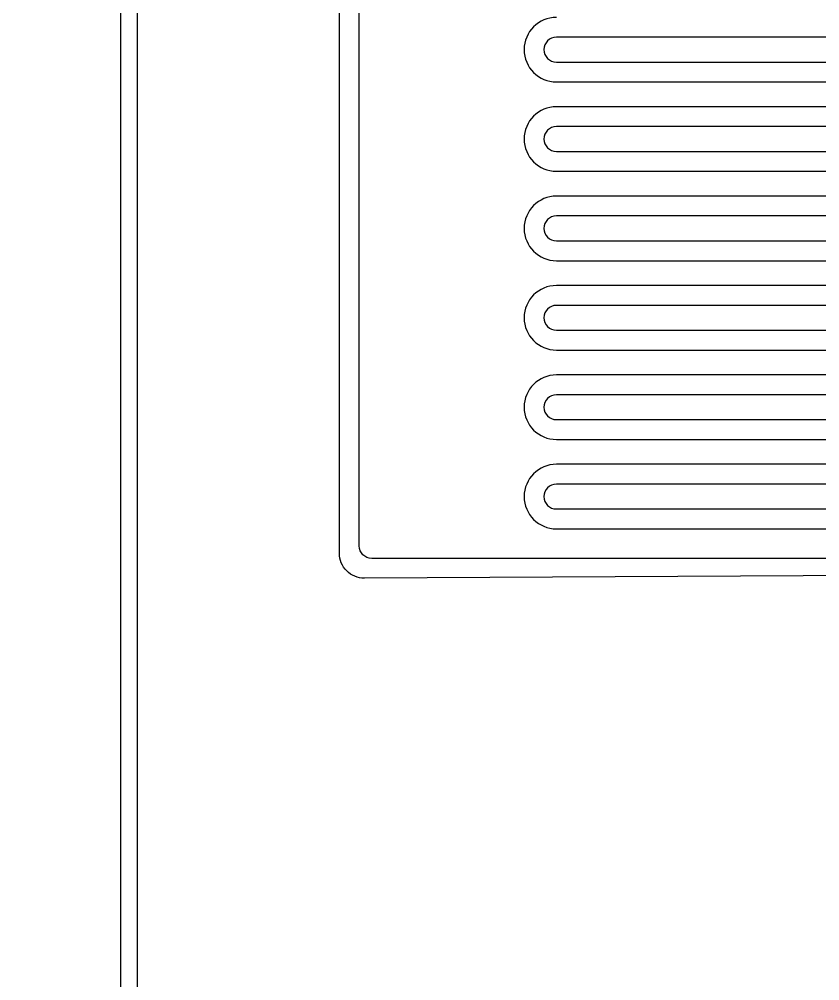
# Model space of a CAD drawing. Header units: inches. Extents: x -43479 to 56521, y -44741 to 59530.
# Drawn here: x 6263 to 11097, y 4199 to 10008 of the extents above; entities that cross this region are included whole.
import ezdxf

# ---------------------------------------------------------------- set-up
doc = ezdxf.new("R2010")
doc.units = ezdxf.units.IN
doc.header["$MEASUREMENT"] = 0

# ---------------------------------------------------------------- blocks, each defined once
blk = doc.blocks.new('kanishk_spiralEditV1')
for points in [[(5577.3, 1427), (5577.3, 4777), (5576.9, 5173.1), (5382.2, 5173.1), (-2564.7, 5131.4, -0.415752), (-2715.5, 5281.4), (-2715.5, 13120.8)], [(-1405, 8519.3, 1), (-1405, 8129.3), (3645, 8129.3, -1)], [(3645, 7979.3), (-1405, 7979.3, 1), (-1405, 7589.3), (3645, 7589.3, -1)], [(3645, 7439.3), (-1405, 7439.3, 1), (-1405, 7049.3), (3645, 7049.3, -1)], [(3645, 6899.3), (-1405, 6899.3, 1), (-1405, 6509.3), (3645, 6509.3, -1)], [(3645, 6359.3), (-1405, 6359.3, 1), (-1405, 5969.3), (3645, 5969.3, -1)], [(3645, 5819.3), (-1405, 5819.3, 1), (-1405, 5429.3), (3645, 5429.3)], [(5364.3, 5251.2), (-2520.5, 5251.2, -0.414214), (-2595.5, 5326.2), (-2595.5, 13120.8)], [(3645, 8399.3), (-1405, 8399.3, 1), (-1405, 8249.3), (3645, 8249.3, -1)], [(3645, 7859.3), (-1405, 7859.3, 1), (-1405, 7709.3), (3645, 7709.3, -1)], [(3645, 7319.3), (-1405, 7319.3, 1), (-1405, 7169.3), (3645, 7169.3, -1)], [(3645, 6779.3), (-1405, 6779.3, 1), (-1405, 6629.3), (3645, 6629.3, -1)], [(3645, 6239.3), (-1405, 6239.3, 1), (-1405, 6089.3), (3645, 6089.3, -1)], [(3645, 5699.3), (-1405, 5699.3, 1), (-1405, 5549.3), (3645, 5549.3)]]:
    blk.add_lwpolyline(points, format="xyb")

msp = doc.modelspace()

# ---------------------------------------------------------------- linework, layer by layer
for points in [[(6873.8, 21015.8), (6873.8, 12557), (6873.8, -1084.2)], [(6973.8, 21015.8), (6973.8, 12557), (6973.8, -1084.2)]]:
    msp.add_lwpolyline(points)
msp.add_circle((6520.5, 9529.6), 50000)

# ---------------------------------------------------------------- block references
msp.add_blockref('kanishk_spiralEditV1', (10911.8, 1500))

doc.saveas('drawing.dxf')
